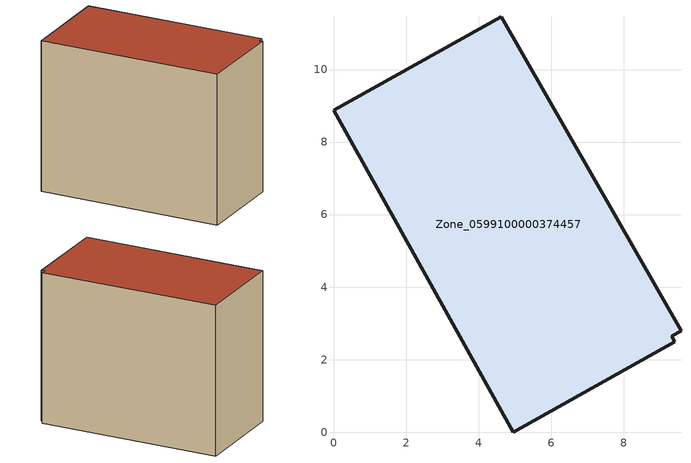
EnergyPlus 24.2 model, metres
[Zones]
Zone_0599100000374457
 floor ground (C_G): 9.58,2.8 9.32,2.65 9.41,2.49 4.95,0 0,8.87 4.62,11.45 z1.72
 wall outside (C_F): 9.58,2.8 4.62,11.45 0,8.87 4.95,0 9.41,2.49 9.32,2.65 9.58,2.8 z1.72:10.07
 roof outside (C_R): 9.32,2.65 9.58,2.8 4.62,11.45 0,8.87 4.95,0 9.41,2.49 z10.07
[BUILDING]
Pand.0599100000374457: North Axis=0; Terrain=City; Loads Convergence Tolerance Value=0.04; Temperature Convergence Tolerance Value=0.4; Solar Distribution=FullExterior; Maximum Number of Warmup Days=25; Minimum Number of Warmup Days=1
[Site:Location]
Rotterdam.The.Hague.AP_ZH_NLD Design_Conditions: Latitude=51.96; Longitude=4.45; Time Zone=1; Elevation=-4.5
[SITE:GROUNDTEMPERATURE:BUILDINGSURFACE]
18, 18, 18, 18, 18, 18, 18, 18, 18, 18, 18, 18
[MATERIAL] Thermal Absorptance=0.9; Solar Absorptance=0.7; Visible Absorptance=0.7
Name | Roughness | Thickness | Conductivity | Density | Specific Heat
G.TI.1992-2005 | MediumSmooth | 0.15 | 0.06 | 540 | 1210
F.TI.1992-2005 | Rough | 0.3 | 0.12 | 1920 | 840
R.TI.1992-2005 | MediumRough | 0.2 | 0.08 | 1500 | 1000
[CONSTRUCTION]
C_G: G.TI.1992-2005
C_F: F.TI.1992-2005
C_R: R.TI.1992-2005
[ZONE]
Zone_0599100000374457: Type=1; Multiplier=1; Ceiling Height=Autocalculate; Volume=Autocalculate; Floor Area=autocalculate; Part of Total Floor Area=Yes
[ZONEINFILTRATION:DESIGNFLOWRATE]
Infil_Zone_0599100000374457: Zone or ZoneList or Space or SpaceList=Zone_0599100000374457; Schedule=AlwaysOn; Design Flow Rate Calculation Method=Flow/Area; Flow Rate per Floor Area=0.0015; Constant Term Coefficient=1; Temperature Term Coefficient=0; Velocity Term Coefficient=0; Velocity Squared Term Coefficient=0
[HVACTEMPLATE:ZONE:IDEALLOADSAIRSYSTEM]
Zone_0599100000374457: Maximum Heating Supply Air Temperature=50; Minimum Cooling Supply Air Temperature=13; Maximum Heating Supply Air Humidity Ratio=0.0156; Minimum Cooling Supply Air Humidity Ratio=0.0077; Heating Limit=NoLimit; Cooling Limit=NoLimit; Dehumidification Control Type=ConstantSensibleHeatRatio; Cooling Sensible Heat Ratio=0.7; Dehumidification Setpoint=60; Humidification Control Type=None; Humidification Setpoint=30; Outdoor Air Method=None; Outdoor Air Flow Rate per Person=0.00944; Outdoor Air Flow Rate per Zone Floor Area=0; Outdoor Air Flow Rate per Zone=0; Demand Controlled Ventilation Type=None; Outdoor Air Economizer Type=NoEconomizer; Heat Recovery Type=None; Sensible Heat Recovery Effectiveness=0.7; Latent Heat Recovery Effectiveness=0.65
[ZONECONTROL:THERMOSTAT]
ThermostatControl_Zone_0599100000374457: Zone or ZoneList=Zone_0599100000374457; Control Type Schedule=DualSetpointControlType; Control 1=Thermostat_Zone_0599100000374457; Temperature Difference Between Cutout And Setpoint=0
[THERMOSTATSETPOINT:DUALSETPOINT]
Thermostat_Zone_0599100000374457: Heating Setpoint Temperature Schedule=HeatingSetpoint_Zone_0599100000374457; Cooling Setpoint Temperature Schedule=CoolingSetpoint_Zone_0599100000374457
[SCHEDULE:COMPACT]
HeatingSetpoint_Zone_0599100000374457: Through: 12/31, For: AllDays, Until: 24:00, 21
CoolingSetpoint_Zone_0599100000374457: Through: 12/31, For: AllDays, Until: 24:00, 24
DualSetpointControlType: Through: 12/31, For: AllDays, Until: 24:00, 4
AlwaysOn: Through: 12/31, For: AllDays, Until: 24:00, 1
